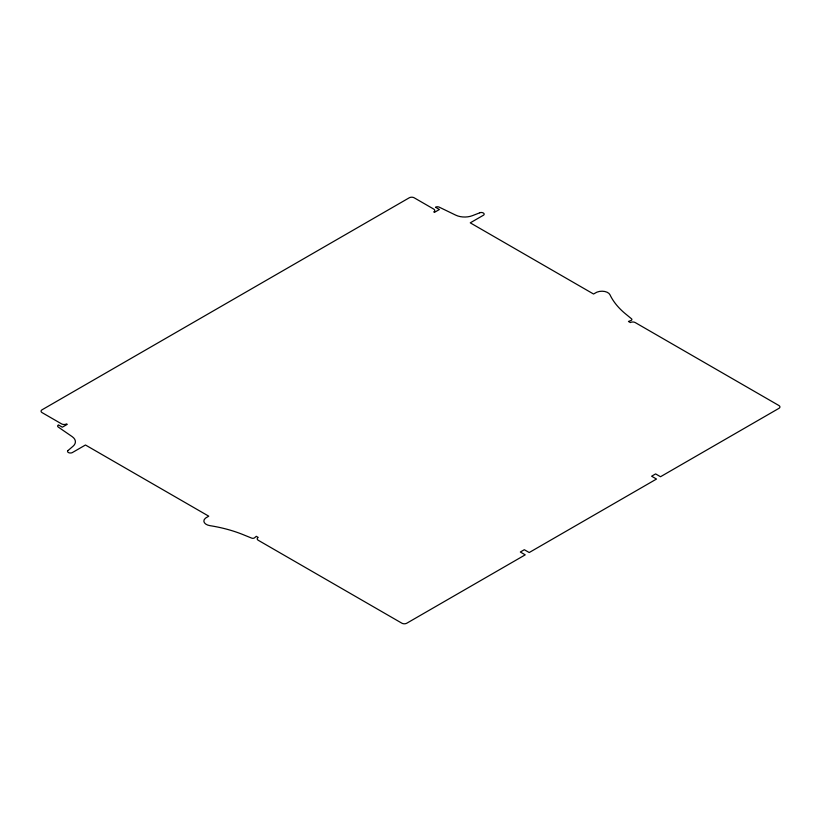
<?xml version="1.0" encoding="UTF-8"?>
<svg xmlns="http://www.w3.org/2000/svg" width="821" height="821" viewBox="0 0 821 821"><rect width="100%" height="100%" fill="white"/><g stroke="black" fill="none" stroke-linecap="round" stroke-linejoin="round"><path stroke-width="1.23" d="M68.071 450.503L73.038 446.244A13.844 7.994 0 0 0 72.166 436.628L58.445 427.187A2.771 1.601 0 0 1 58.445 424.919L62.355 427.187L67.281 424.344L66.542 423.923A3.458 2.001 0 0 1 61.647 423.923L42.066 412.614A3.458 2.001 0 0 1 42.066 409.782L409.269 197.789A3.458 2.001 0 0 1 414.164 197.789L433.745 209.088A3.458 2.001 0 0 1 433.745 211.921L434.483 212.341L439.399 209.499L435.479 207.241A2.771 1.601 0 0 1 439.399 207.241L455.768 215.164A13.844 7.994 0 0 0 472.403 215.666L479.782 212.803M67.979 450.462A2.863 1.652 0 0 0 68.01 452.248A2.863 1.652 0 0 0 70.822 452.976A2.771 1.601 0 0 0 72.381 452.556L85.466 445.003L208.76 516.183L206.276 517.651A9.288 5.357 0 0 0 205.373 518.277A8.313 4.793 0 0 0 210.012 525.666A106.155 61.288 0 0 1 243.293 534.707L251.667 538.114A2.073 1.201 0 0 0 254.572 537.796L256.285 536.318L258.204 537.427A3.458 2.001 0 0 0 258.204 540.249L401.9 623.211A3.458 2.001 0 0 0 406.795 623.211L525.224 554.842L520.329 552.01L524.321 549.711L529.217 552.533L656.513 479.043L651.617 476.211L655.61 473.912L660.505 476.734L778.934 408.355A3.458 2.001 0 0 0 778.934 405.533L635.238 322.571A3.458 2.001 0 0 0 630.343 322.571L628.434 321.463L630.98 320.477A2.073 1.201 0 0 0 631.534 318.805L625.633 313.961A106.155 61.288 0 0 1 609.972 294.749A8.313 4.793 0 0 0 597.175 292.071A9.288 5.357 0 0 0 596.077 292.594L593.552 294.021L470.259 222.84L483.343 215.287A2.771 1.601 0 0 0 484.123 214.394A2.863 1.652 0 0 0 482.81 212.762A2.863 1.652 0 0 0 479.721 212.742"/></g></svg>
